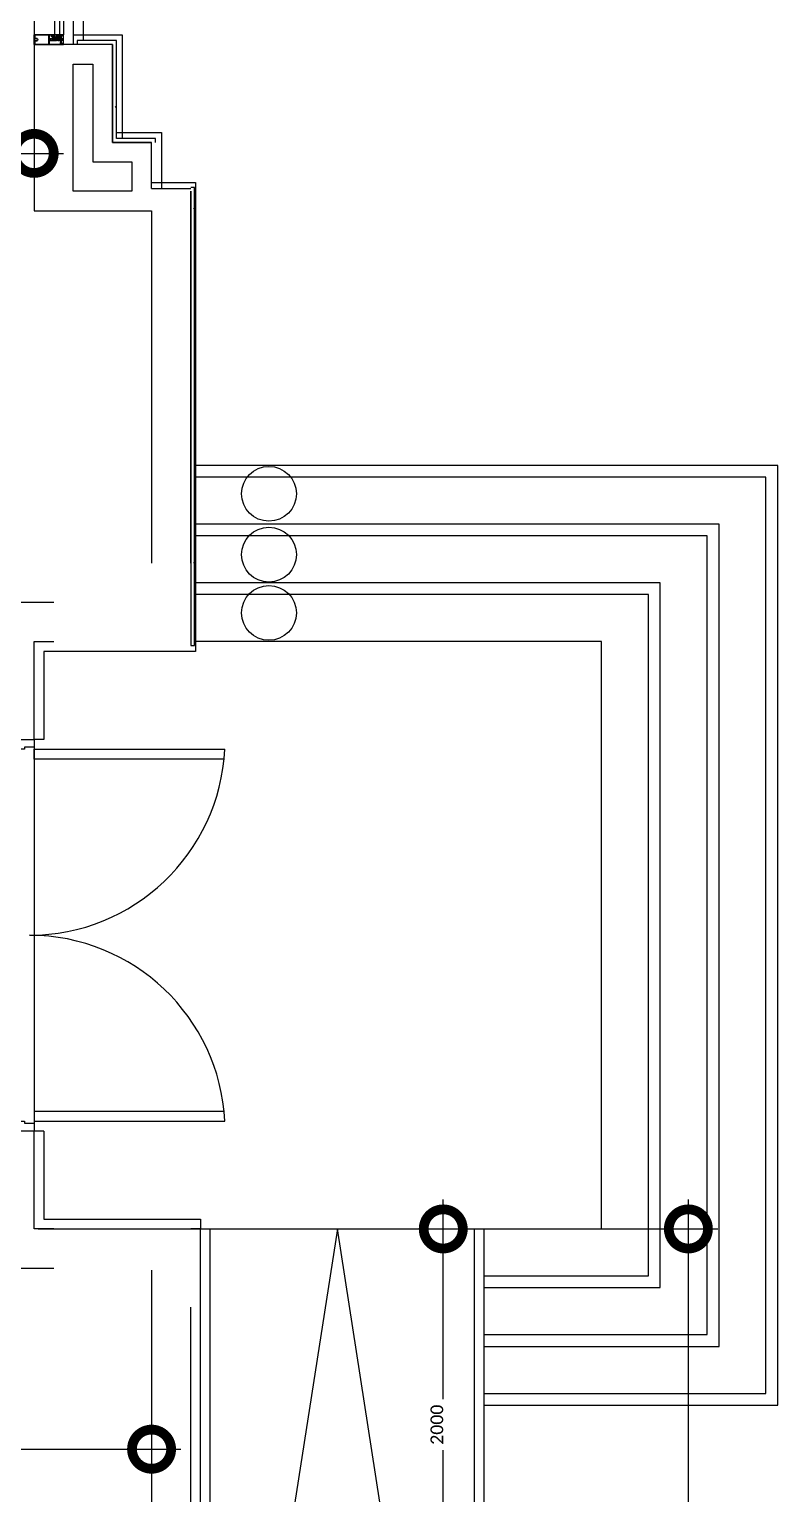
# Model space of a CAD drawing. Header units: metres. Extents: x 22.6 to 101.3, y 9.4 to 67.4.
# Drawn here: x 93.67 to 97.49, y 47.89 to 55.37 of the extents above; entities that cross this region are included whole.
import ezdxf

# ---------------------------------------------------------------- set-up
doc = ezdxf.new("R2010")
doc.units = ezdxf.units.M
doc.linetypes.add('ECG_Line-Ptrn-Sold', pattern=[9144.001, 9144, -0.001])
doc.layers.add('00', color=252, linetype='Continuous')
for name, color, linetype, lineweight in [('A-DIM', 7, 'Continuous', 5), ('A-DOOR', 5, 'Continuous', 5), ('A-ELEV', 1, 'ECG_Line-Ptrn-Sold', 9), ('A-FLOR-HRAL', 1, 'Continuous', 9), ('A-HATCH', 1, 'Continuous', 9), ('A-WIN', 4, 'ECG_Line-Ptrn-Sold', 5)]:
    doc.layers.add(name, color=color, linetype=linetype, lineweight=lineweight)
doc.styles.add('Calibri', font='calibri.ttf', dxfattribs={"height": 0.212639})
doc.dimstyles.new('ECG_Dimn-Detl-100', dxfattribs={"dimscale": 0.3048, "dimtxt": 0.25, "dimasz": 1.312336, "dimexe": 0.492126, "dimexo": 0.0625, "dimgap": 0, "dimtad": 1, "dimdec": 0, "dimlfac": 1000, "dimzin": 0, "dimdsep": 46, "dimtxsty": 'Calibri', "dimblk1": 'DOTSMALL', "dimblk2": 'DOTSMALL', "dimsah": 1, "dimcen": 0.09, "dimdle": 0.492126, "dimazin": 0, "dimtfac": 1, "dimtdec": 4, "dimtix": 1, "dimtmove": 0, "dimatfit": 3, "dimfxl": 0.492126, "dimfxlon": 1, "dimtvp": 1, "dimtolj": 1, "dimtzin": 0, "dimarcsym": 2})
doc.dimstyles.new('ECG_Dimn-Detl-100_2', dxfattribs={"dimscale": 0.3048, "dimtxt": 0.25, "dimasz": 1.312336, "dimexe": 0.492126, "dimexo": 0.0625, "dimgap": 0, "dimtad": 1, "dimdec": 0, "dimlfac": 1000, "dimzin": 0, "dimdsep": 46, "dimtxsty": 'Calibri', "dimblk1": 'DOTSMALL', "dimblk2": 'DOTSMALL', "dimsah": 1, "dimcen": 0.09, "dimdle": 0.492126, "dimazin": 0, "dimtfac": 1, "dimtdec": 4, "dimtix": 1, "dimtmove": 0, "dimatfit": 3, "dimfxl": 0.492126, "dimfxlon": 1, "dimtvp": 1, "dimtolj": 1, "dimtzin": 0, "dimarcsym": 2})
pattern_1 = [(0, (0, 0), (0.406, 0.102), [0.034, -0.271, 0.034, -0.271, -1.626]), (0, (0, 0), (0.406, 0.102), [-0.61, 0.034, -0.576, 0.034, -0.271, -0.711]), (0, (0, 0), (0.406, 0.102), [-1.524, 0.034, -0.17, 0.034, -0.474]), (120, (0.152, 0.051), (-0.29133459, 0.30060631), [0.034, -0.271, 0.034, -0.271, -1.626]), (120, (0.152, 0.051), (-0.29133459, 0.30060631), [-0.61, 0.034, -0.576, 0.034, -0.271, -0.711]), (120, (0.152, 0.051), (-0.29133459, 0.30060631), [-1.524, 0.034, -0.17, 0.034, -0.474]), (240, (0.203, 0.254), (-0.11466541, -0.40260631), [0.034, -0.271, 0.034, -0.271, -1.626]), (240, (0.203, 0.254), (-0.11466541, -0.40260631), [-0.61, 0.034, -0.576, 0.034, -0.271, -0.711]), (240, (0.203, 0.254), (-0.11466541, -0.40260631), [-1.524, 0.034, -0.17, 0.034, -0.474])]

# ---------------------------------------------------------------- blocks, each defined once
blk = doc.blocks.new('ECG_Steel Doors and Frames_ External_Double Leaves - ECG_Steel  Doors and Frames_ 2000_2200MM - Double Leaves 4-3097156-GROUND FLOOR PLAN')
at = {"layer": 'A-DOOR'}
for p, q in [((-0.95, 0.1), (-0.95, 1.0742)), ((-0.9, 1.0704), (-0.9, 0.1)), ((0.9, 1.0704), (0.9, 0.1)), ((0.95, 0.1), (0.95, 1.0742)), ((-1, 0.1), (-0.96, 0.1)), ((-0.96, 0.1), (-0.96, 0.05)), ((-0.9, 0.1), (-0.95, 0.1)), ((0.9, 0.1), (0.95, 0.1)), ((0.96, 0.1), (1, 0.1)), ((0.96, 0.05), (0.96, 0.1)), ((-0.96, 0.05), (-0.95, 0.05)), ((-0.95, 0.05), (-0.95, -0.09)), ((0.95, 0.05), (0.96, 0.05)), ((0.95, -0.09), (0.95, 0.05)), ((-0.96, -0.1), (-1, -0.1)), ((-0.96, -0.09), (-0.96, -0.1)), ((-0.95, -0.09), (-0.96, -0.09)), ((0.96, -0.09), (0.95, -0.09)), ((0.96, -0.1), (0.96, -0.09)), ((1, -0.1), (0.96, -0.1))]:
    blk.add_line(p, q, dxfattribs=at)
for centre, start, end in [((-1, 0.0755), 0, 87.13402), ((1, 0.0755), 92.86598, 180)]:
    blk.add_arc(centre, 1, start, end, dxfattribs=at)
blk = doc.blocks.new('Railing - Railing-2166438-GROUND FLOOR PLAN')
at = {"layer": 'A-FLOR-HRAL'}
for p, q in [((95.9439, 49.2473), (95.9939, 49.2473)), ((95.9439, 44.7473), (95.9439, 49.2473)), ((95.9939, 44.7473), (95.9939, 49.2473)), ((95.9939, 44.7473), (95.9439, 44.7473))]:
    blk.add_line(p, q, dxfattribs=at)
blk = doc.blocks.new('Railing - Railing-2166442-GROUND FLOOR PLAN')
at = {"layer": 'A-FLOR-HRAL'}
for p, q in [((94.5439, 49.2473), (94.5939, 49.2473)), ((94.5439, 47.7045), (94.5439, 49.2473)), ((94.5939, 44.7473), (94.5939, 49.2473)), ((94.5439, 44.7473), (94.5439, 46.9173)), ((94.5939, 44.7473), (94.5439, 44.7473))]:
    blk.add_line(p, q, dxfattribs=at)
blk = doc.blocks.new('Rectangular Mullion - ECG-LEFT-END-MULION-DETAIL-2110308-GROUND FLOOR PLAN')
at = {"layer": 'A-ELEV'}
for p, q in [((72.8439, 18.9473), (72.8439, 17.4473)), ((72.9499, 18.9473), (72.9739, 18.9473)), ((72.9499, 17.4473), (72.9499, 18.9473)), ((72.9739, 18.9473), (72.9739, 17.4473)), ((72.9939, 18.9473), (72.9939, 17.4473)), ((72.9739, 17.4473), (72.9499, 17.4473))]:
    blk.add_line(p, q, dxfattribs=at)
blk = doc.blocks.new('Rectangular Mullion - ECG-LEFT-END-MULION-PROFIL-1987639-GROUND FLOOR PLAN')
at = {"layer": 'A-HATCH'}
for p, q in [((-0.0201, 0.019), (-0.0201, 0.031)), ((-0.0192, 0.019), (-0.0201, 0.019)), ((-0.0201, 0.019), (-0.0201, -0.118)), ((-0.0167, 0.019), (-0.0199, 0.019)), ((-0.0185, 0.0225), (-0.0192, 0.019)), ((-0.0191, 0.032), (0.0049, 0.032)), ((-0.0184, 0.0224), (-0.019, 0.019)), ((-0.019, 0.019), (-0.0176, 0.019)), ((-0.0186, 0.03), (-0.0186, 0.0245)), ((0.0049, 0.0305), (-0.0181, 0.0305)), ((-0.0178, 0.0244), (-0.0165, 0.028)), ((-0.0176, 0.0167), (-0.0098, 0.0167)), ((-0.0176, -0.041), (-0.0176, 0.0167)), ((-0.0175, 0.021), (-0.0165, 0.022)), ((-0.0175, 0.02), (-0.0175, 0.021)), ((-0.0167, 0.0213), (-0.0172, 0.0207)), ((-0.0167, 0.0203), (-0.0167, 0.019)), ((-0.0165, 0.028), (-0.0153, 0.028)), ((-0.0165, 0.022), (-0.0145, 0.022)), ((-0.0148, 0.0216), (-0.0159, 0.0216)), ((-0.0159, 0.0205), (-0.0159, 0.0185)), ((-0.0155, 0.0264), (-0.0144, 0.0236)), ((-0.0153, 0.028), (-0.0148, 0.0266)), ((-0.0149, 0.0185), (-0.0149, 0.0205)), ((-0.0145, 0.022), (-0.0135, 0.021)), ((-0.0144, 0.0236), (-0.0132, 0.0236)), ((-0.0135, 0.0207), (-0.0141, 0.0213)), ((-0.0141, 0.019), (-0.0141, 0.0203)), ((-0.0109, 0.019), (-0.0141, 0.019)), ((-0.0137, 0.019), (0.0049, 0.019)), ((-0.0135, 0.021), (-0.0135, 0.02)), ((-0.0132, 0.0236), (-0.0115, 0.0218)), ((-0.0115, 0.021), (-0.0015, 0.022)), ((-0.0115, 0.0218), (-0.0115, 0.021)), ((-0.0098, 0.0167), (-0.0098, 0.019)), ((-0.0015, 0.022), (0.0049, 0.022)), ((-0.0014, 0.0234), (-0.0014, 0.0223)), ((0.0113, 0.0234), (-0.0014, 0.0234)), ((-0.0014, 0.0223), (0.0113, 0.0223)), ((0.0018, 0.0183), (-0.0007, 0.0177)), ((-0.0007, 0.0177), (-0.0007, 0.0117)), ((0.0011, 0.0117), (-0.0007, 0.0077)), ((-0.0007, 0.0117), (0.0011, 0.0117)), ((-0.0007, 0.0077), (-0.0007, 0.0034)), ((-0.0007, 0.0034), (0.0014, 0.0024)), ((-0.0002, 0.0245), (-0.0002, 0.0234)), ((0.01, 0.0245), (-0.0002, 0.0245)), ((-0.0002, 0.0234), (0.01, 0.0234)), ((-0.0001, 0.0167), (0.0018, 0.0174)), ((-0.0001, 0.0127), (-0.0001, 0.0167)), ((0.0018, 0.0122), (-0.0001, 0.0127)), ((0.0001, 0.0069), (0.0018, 0.0105)), ((0.0001, 0.0041), (0.0001, 0.0069)), ((0.0014, 0.0035), (0.0001, 0.0041)), ((0.0003, 0.0275), (0.0003, 0.0245)), ((0.0014, 0.0024), (0.0014, 0.0035)), ((0.0015, 0.0277), (0.0084, 0.0277)), ((0.0018, 0.0174), (0.0018, 0.0183)), ((0.0018, 0.0105), (0.0018, 0.0122)), ((0.0022, 0.0175), (0.0077, 0.0155)), ((0.0022, 0.0154), (0.0077, 0.0133)), ((0.0022, 0.0132), (0.0077, 0.0112)), ((0.0022, 0.011), (0.0077, 0.009)), ((0.0022, 0.0096), (0.0077, 0.0076)), ((0.0022, 0.0074), (0.0077, 0.0054)), ((0.0022, 0.0052), (0.0077, 0.0032)), ((0.0022, 0.0031), (0.0077, 0.0011)), ((0.0022, 0.0007), (0.0076, -0.0013)), ((0.0027, 0.0275), (0.0027, 0.0245)), ((0.0027, 0.0223), (0.0027, 0.0188)), ((0.0072, 0.0223), (0.0027, 0.0223)), ((0.0027, 0.0188), (0.0072, 0.0188)), ((0.0037, 0.0188), (0.0027, 0.0188)), ((0.0027, 0.018), (0.0073, 0.0159)), ((0.0073, 0.0159), (0.0027, 0.018)), ((0.0027, 0.0171), (0.0072, 0.0151)), ((0.0027, 0.0158), (0.0073, 0.0137)), ((0.0073, 0.0137), (0.0027, 0.0158)), ((0.0027, 0.0149), (0.0072, 0.0129)), ((0.0027, 0.0136), (0.0073, 0.0116)), ((0.0073, 0.0116), (0.0027, 0.0136)), ((0.0027, 0.0127), (0.0072, 0.0107)), ((0.0027, 0.0114), (0.0073, 0.0094)), ((0.0073, 0.0094), (0.0027, 0.0114)), ((0.0027, 0.0106), (0.0072, 0.0085)), ((0.0027, 0.01), (0.0073, 0.008)), ((0.0073, 0.008), (0.0027, 0.01)), ((0.0027, 0.0092), (0.0072, 0.0071)), ((0.0027, 0.0079), (0.0073, 0.0058)), ((0.0073, 0.0058), (0.0027, 0.0079)), ((0.0027, 0.007), (0.0072, 0.005)), ((0.0027, 0.0057), (0.0073, 0.0036)), ((0.0073, 0.0036), (0.0027, 0.0057)), ((0.0027, 0.0048), (0.0072, 0.0028)), ((0.0027, 0.0035), (0.0073, 0.0015)), ((0.0073, 0.0015), (0.0027, 0.0035)), ((0.0027, 0.0026), (0.0072, 0.0006)), ((0.0027, 0.0012), (0.0073, -0.0009)), ((0.0073, -0.0009), (0.0027, 0.0012)), ((0.0027, 0.0003), (0.0072, -0.0017)), ((0.0072, 0.0151), (0.003, 0.017)), ((0.0072, 0.0129), (0.003, 0.0148)), ((0.0072, 0.0107), (0.003, 0.0126)), ((0.0072, 0.0085), (0.003, 0.0104)), ((0.0072, 0.0071), (0.003, 0.009)), ((0.0072, 0.005), (0.003, 0.0068)), ((0.0072, 0.0028), (0.003, 0.0047)), ((0.0072, 0.0006), (0.003, 0.0025)), ((0.0072, -0.0017), (0.003, 0.0001)), ((0.007, 0.0173), (0.0037, 0.0188)), ((0.0037, 0.0188), (0.007, 0.0173)), ((0.0046, 0.0188), (0.0037, 0.0188)), ((0.0056, 0.0188), (0.0046, 0.0188)), ((0.0077, 0.0177), (0.0046, 0.0188)), ((0.0049, 0.032), (0.0289, 0.032)), ((0.0279, 0.0305), (0.0049, 0.0305)), ((0.0049, 0.022), (0.0113, 0.022)), ((0.0049, 0.019), (0.0235, 0.019)), ((0.0073, 0.0181), (0.0056, 0.0188)), ((0.0056, 0.0188), (0.0073, 0.0181)), ((0.0072, 0.0188), (0.0056, 0.0188)), ((0.0072, 0.0275), (0.0072, 0.0245)), ((0.0072, 0.0188), (0.0072, 0.0223)), ((0.0079, 0.0174), (0.0079, 0.0183)), ((0.0079, 0.0183), (0.0104, 0.0177)), ((0.0098, 0.0167), (0.0079, 0.0174)), ((0.0079, 0.0122), (0.0098, 0.0127)), ((0.0079, 0.0105), (0.0079, 0.0122)), ((0.0096, 0.0069), (0.0079, 0.0105)), ((0.0084, 0.0035), (0.0096, 0.0041)), ((0.0084, 0.0024), (0.0084, 0.0035)), ((0.0104, 0.0034), (0.0084, 0.0024)), ((0.0086, 0.0117), (0.0104, 0.0077)), ((0.0104, 0.0117), (0.0086, 0.0117)), ((0.0096, 0.0275), (0.0096, 0.0245)), ((0.0096, 0.0041), (0.0096, 0.0069)), ((0.0098, 0.0127), (0.0098, 0.0167)), ((0.01, 0.0234), (0.01, 0.0245)), ((0.0104, 0.0177), (0.0104, 0.0117)), ((0.0104, 0.0077), (0.0104, 0.0034)), ((0.011, 0.0175), (0.0145, 0.0175)), ((0.011, -0.0266), (0.011, 0.0175)), ((0.0113, 0.0223), (0.0113, 0.0234)), ((0.0113, 0.022), (0.0213, 0.021)), ((0.0145, 0.0175), (0.0145, -0.0266)), ((0.019, 0.0129), (0.0207, 0.0186)), ((0.0213, 0.014), (0.0196, 0.0126)), ((0.0202, 0.0036), (0.0234, 0.0056)), ((0.0202, -0.0031), (0.0202, 0.0036)), ((0.0202, -0.0012), (0.0202, 0.0013)), ((0.0207, 0.019), (0.0239, 0.019)), ((0.0213, 0.0218), (0.0231, 0.0236)), ((0.0213, 0.021), (0.0213, 0.0218)), ((0.0223, 0.0126), (0.0219, 0.0139)), ((0.024, 0.0048), (0.022, 0.0035)), ((0.022, 0.0035), (0.024, 0.0048)), ((0.022, 0.0035), (0.022, -0.0032)), ((0.022, -0.0032), (0.022, 0.0035)), ((0.0232, 0.0139), (0.0228, 0.0126)), ((0.0231, 0.0236), (0.0243, 0.0236)), ((0.0243, 0.022), (0.0233, 0.021)), ((0.0233, 0.0207), (0.0239, 0.0213)), ((0.0233, 0.021), (0.0233, 0.02)), ((0.0234, 0.0056), (0.0292, 0.0056)), ((0.0241, 0.0126), (0.0238, 0.0139)), ((0.0239, 0.019), (0.0239, 0.0203)), ((0.0283, 0.0048), (0.024, 0.0048)), ((0.024, 0.0048), (0.0283, 0.0048)), ((0.0243, 0.0236), (0.0253, 0.0264)), ((0.0263, 0.022), (0.0243, 0.022)), ((0.0246, 0.0266), (0.0252, 0.028)), ((0.0247, 0.0216), (0.0258, 0.0216)), ((0.0247, 0.0185), (0.0247, 0.0205)), ((0.025, 0.0139), (0.0247, 0.0126)), ((0.0252, 0.028), (0.0263, 0.028)), ((0.0258, 0.0126), (0.0255, 0.0139)), ((0.0257, 0.0205), (0.0257, 0.0185)), ((0.0263, 0.028), (0.0277, 0.0244)), ((0.0273, 0.021), (0.0263, 0.022)), ((0.0267, 0.0139), (0.0264, 0.0126)), ((0.0265, 0.0213), (0.0271, 0.0207)), ((0.0265, 0.0203), (0.0265, 0.019)), ((0.0265, 0.019), (0.0297, 0.019)), ((0.0288, 0.019), (0.0271, 0.019)), ((0.0273, 0.02), (0.0273, 0.021)), ((0.0277, 0.0126), (0.0273, 0.0139)), ((0.0282, 0.0224), (0.0288, 0.019)), ((0.0285, 0.0139), (0.0282, 0.0126)), ((0.0283, 0.0048), (0.0283, 0.004)), ((0.0283, 0.004), (0.0292, 0.004)), ((0.0284, 0.03), (0.0284, 0.0245)), ((0.0284, 0.0225), (0.029, 0.019)), ((0.029, 0.019), (0.0299, 0.019)), ((0.0309, 0.0126), (0.0292, 0.014)), ((0.0292, -0.0036), (0.0292, 0.0056)), ((0.0292, 0.004), (0.0292, -0.0036)), ((0.0297, 0.0186), (0.0315, 0.0129)), ((0.0299, 0.019), (0.0299, 0.031)), ((-0.0006, -0.041), (-0.0176, -0.041)), ((-0.0176, -0.043), (0.0274, -0.043)), ((-0.0176, -0.114), (-0.0176, -0.043)), ((0.001, -0.0033), (-0.0006, -0.0033)), ((-0.0006, -0.0033), (-0.0006, -0.041)), ((0.001, -0.0033), (-0.0006, -0.0033)), ((0, -0.0033), (0.001, -0.0033)), ((0.0019, -0.0042), (0.001, -0.0033)), ((0.0014, -0.0372), (0.0014, -0.041)), ((0.0014, -0.041), (0.0049, -0.041)), ((0.0019, -0.0266), (0.0019, -0.0042)), ((0.0049, -0.0295), (0.0019, -0.0266)), ((0.0079, -0.0367), (0.0019, -0.0367)), ((0.0022, -0.0036), (0.0078, -0.0057)), ((0.0022, -0.0071), (0.0078, -0.0092)), ((0.0022, -0.0093), (0.0078, -0.0113)), ((0.0022, -0.0115), (0.0078, -0.0135)), ((0.0022, -0.0137), (0.0078, -0.0157)), ((0.0022, -0.0158), (0.0078, -0.0179)), ((0.0022, -0.018), (0.0078, -0.02)), ((0.0022, -0.0202), (0.0066, -0.0218)), ((0.0023, -0.0015), (0.0077, -0.0035)), ((0.0027, -0.001), (0.0073, -0.0031)), ((0.0073, -0.0031), (0.0027, -0.001)), ((0.0027, -0.0019), (0.0072, -0.0039)), ((0.0027, -0.0032), (0.0073, -0.0053)), ((0.0073, -0.0053), (0.0027, -0.0032)), ((0.0027, -0.0041), (0.0072, -0.0061)), ((0.0027, -0.0054), (0.0072, -0.0074)), ((0.0073, -0.0074), (0.0027, -0.0054)), ((0.0027, -0.0054), (0.0073, -0.0074)), ((0.0027, -0.0067), (0.0073, -0.0087)), ((0.0073, -0.0087), (0.0027, -0.0067)), ((0.0027, -0.0076), (0.0072, -0.0096)), ((0.0027, -0.0089), (0.0073, -0.0109)), ((0.0073, -0.0109), (0.0027, -0.0089)), ((0.0027, -0.0097), (0.0072, -0.0118)), ((0.0027, -0.011), (0.0073, -0.0131)), ((0.0073, -0.0131), (0.0027, -0.011)), ((0.0027, -0.0119), (0.0072, -0.0139)), ((0.0027, -0.0132), (0.0073, -0.0153)), ((0.0073, -0.0153), (0.0027, -0.0132)), ((0.0027, -0.0141), (0.0072, -0.0161)), ((0.0027, -0.0154), (0.0073, -0.0174)), ((0.0073, -0.0174), (0.0027, -0.0154)), ((0.0027, -0.0163), (0.0072, -0.0183)), ((0.0027, -0.0176), (0.0073, -0.0196)), ((0.0073, -0.0196), (0.0027, -0.0176)), ((0.0027, -0.0184), (0.0072, -0.0205)), ((0.0069, -0.0216), (0.0027, -0.0197)), ((0.0027, -0.0197), (0.0069, -0.0216)), ((0.0053, -0.0218), (0.0027, -0.0206)), ((0.0072, -0.0039), (0.003, -0.002)), ((0.0072, -0.0074), (0.003, -0.0055)), ((0.0072, -0.0096), (0.003, -0.0077)), ((0.0072, -0.0118), (0.003, -0.0099)), ((0.0072, -0.0139), (0.003, -0.012)), ((0.0072, -0.0161), (0.003, -0.0142)), ((0.0072, -0.0183), (0.003, -0.0164)), ((0.0053, -0.0218), (0.003, -0.0207)), ((0.003, -0.0218), (0.0053, -0.0218)), ((0.003, -0.0249), (0.003, -0.0218)), ((0.0049, -0.0266), (0.003, -0.0249)), ((0.0072, -0.0061), (0.0031, -0.0042)), ((0.0072, -0.0205), (0.0032, -0.0186)), ((0.0067, -0.0249), (0.0049, -0.0266)), ((0.0078, -0.0266), (0.0049, -0.0295)), ((0.0049, -0.041), (0.0084, -0.041)), ((0.0066, -0.0218), (0.0053, -0.0218)), ((0.0067, -0.0218), (0.0067, -0.0249)), ((0.0088, -0.0033), (0.0078, -0.0043)), ((0.0078, -0.0043), (0.0078, -0.0266)), ((0.0084, -0.041), (0.0084, -0.0372)), ((0.0104, -0.0033), (0.0088, -0.0033)), ((0.009, -0.0033), (0.0104, -0.0033)), ((0.0104, -0.041), (0.0104, -0.0033)), ((0.0274, -0.041), (0.0104, -0.041)), ((0.0145, -0.0266), (0.011, -0.0266)), ((0.0168, -0.0138), (0.0174, -0.013)), ((0.0174, -0.013), (0.0213, -0.0168)), ((0.019, -0.0138), (0.0183, -0.0145)), ((0.0184, -0.0213), (0.0184, -0.0288)), ((0.0207, -0.0213), (0.0184, -0.0213)), ((0.0201, -0.0149), (0.019, -0.016)), ((0.019, -0.0151), (0.019, -0.0213)), ((0.019, -0.0167), (0.0198, -0.0176)), ((0.0198, -0.0173), (0.019, -0.0182)), ((0.019, -0.0184), (0.0198, -0.0192)), ((0.0198, -0.0189), (0.019, -0.0198)), ((0.019, -0.0205), (0.0197, -0.0213)), ((0.019, -0.0213), (0.0214, -0.0213)), ((0.0194, -0.0298), (0.0274, -0.0298)), ((0.0197, -0.0213), (0.0211, -0.0198)), ((0.0198, -0.0196), (0.0198, -0.0171)), ((0.0199, -0.0225), (0.0214, -0.0225)), ((0.0199, -0.0263), (0.0199, -0.0225)), ((0.0222, -0.0263), (0.0199, -0.0263)), ((0.0201, -0.0168), (0.0225, -0.0168)), ((0.0226, -0.0198), (0.0201, -0.0198)), ((0.0238, -0.0053), (0.0202, -0.0031)), ((0.0202, -0.0151), (0.0221, -0.0151)), ((0.022, -0.0151), (0.0203, -0.0168)), ((0.0204, -0.0198), (0.0223, -0.0217)), ((0.0206, -0.0225), (0.0214, -0.0241)), ((0.0214, -0.022), (0.0207, -0.0213)), ((0.0207, -0.0225), (0.0223, -0.0241)), ((0.0214, -0.0225), (0.0207, -0.0225)), ((0.0246, -0.0185), (0.0214, -0.0217)), ((0.0214, -0.0213), (0.0214, -0.0225)), ((0.0225, -0.023), (0.0214, -0.0241)), ((0.0214, -0.0241), (0.0243, -0.0241)), ((0.0217, -0.0151), (0.0246, -0.018)), ((0.022, -0.0032), (0.024, -0.0044)), ((0.024, -0.0044), (0.022, -0.0032)), ((0.0221, -0.0151), (0.0232, -0.0139)), ((0.0222, -0.0278), (0.0222, -0.0263)), ((0.0262, -0.0278), (0.0222, -0.0278)), ((0.0225, -0.0168), (0.025, -0.0144)), ((0.0241, -0.0213), (0.0226, -0.0198)), ((0.0258, -0.0151), (0.0228, -0.0181)), ((0.0228, -0.0171), (0.0228, -0.0196)), ((0.0229, -0.0141), (0.0256, -0.0168)), ((0.0234, -0.023), (0.0245, -0.0241)), ((0.0247, -0.023), (0.0236, -0.0241)), ((0.0292, -0.0053), (0.0238, -0.0053)), ((0.024, -0.0044), (0.0283, -0.0044)), ((0.0283, -0.0044), (0.024, -0.0044)), ((0.0255, -0.0198), (0.0241, -0.0213)), ((0.0243, -0.0241), (0.0269, -0.0241)), ((0.0246, -0.0171), (0.0246, -0.0196)), ((0.0248, -0.0198), (0.0273, -0.0198)), ((0.0269, -0.022), (0.0248, -0.0198)), ((0.0273, -0.0168), (0.0249, -0.0168)), ((0.0284, -0.0191), (0.025, -0.0225)), ((0.025, -0.0225), (0.0267, -0.0241)), ((0.0272, -0.0151), (0.0254, -0.0151)), ((0.0274, -0.0225), (0.0258, -0.0241)), ((0.0261, -0.0151), (0.0284, -0.0175)), ((0.0262, -0.0263), (0.0262, -0.0278)), ((0.0284, -0.0263), (0.0262, -0.0263)), ((0.0284, -0.0152), (0.0269, -0.0168)), ((0.0276, -0.0213), (0.0269, -0.022)), ((0.0269, -0.0213), (0.0284, -0.0213)), ((0.0269, -0.0225), (0.0269, -0.0213)), ((0.0269, -0.0225), (0.0284, -0.0225)), ((0.0278, -0.0225), (0.0269, -0.0225)), ((0.0269, -0.0241), (0.0278, -0.0225)), ((0.027, -0.0198), (0.0285, -0.0213)), ((0.0274, -0.0298), (0.0274, -0.041)), ((0.0274, -0.043), (0.0274, -0.114)), ((0.0276, -0.0196), (0.0276, -0.0171)), ((0.0284, -0.0175), (0.0276, -0.0183)), ((0.0276, -0.0183), (0.0284, -0.0191)), ((0.0299, -0.0213), (0.0276, -0.0213)), ((0.0284, -0.0152), (0.0277, -0.0145)), ((0.0283, -0.0036), (0.0292, -0.0036)), ((0.0283, -0.0044), (0.0283, -0.0036)), ((0.0283, -0.0036), (0.0283, -0.0044)), ((0.0292, -0.0036), (0.0283, -0.0036)), ((0.0284, -0.0213), (0.0284, -0.0152)), ((0.0284, -0.0225), (0.0284, -0.0263)), ((0.0289, -0.0135), (0.0295, -0.0142)), ((0.0292, -0.0036), (0.0292, -0.0053)), ((0.0295, -0.0142), (0.0309, -0.0128)), ((0.0299, -0.118), (0.0299, -0.0213)), ((0.0304, -0.0129), (0.0312, -0.0136)), ((-0.0201, -0.118), (0.0299, -0.118)), ((-0.0003, -0.114), (-0.0176, -0.114)), ((0.0274, -0.114), (0.0102, -0.114))]:
    blk.add_line(p, q, dxfattribs=at)
blk.add_circle((0.0049, -0.108), 0.006, dxfattribs=at)
for centre, radius, start, end in [((-0.0191, 0.031), 0.001, 90, 180), ((-0.0191, 0.031), 0.001, 90, 180), ((-0.0181, 0.03), 0.0005, 90, 180), ((-0.0186, 0.0235), 0.001, 270.98384, 90), ((-0.0185, 0.0235), 0.0011, 275.23266, 53.27001), ((-0.0159, 0.0206), 0.001, 90, 135), ((-0.0148, 0.0206), 0.001, 45, 90), ((0.0015, 0.0241), 0.00359, 70.3614, 109.6386), ((0.0049, 0.0157), 0.012, 79.28835, 100.71165), ((0.0084, 0.0241), 0.00359, 70.3614, 109.6386), ((0.0247, 0.0206), 0.001, 90, 135), ((0.0258, 0.0206), 0.001, 45, 90), ((0.0283, 0.0235), 0.0011, 126.72999, 264.76734), ((0.0284, 0.0235), 0.001, 90, 269.01616), ((0.0279, 0.03), 0.0005, 0, 90), ((0.0289, 0.031), 0.001, 0, 90), ((0.0289, 0.031), 0.001, 0, 90), ((0.0019, -0.0372), 0.0005, 90, 180), ((0.0005, -0.0259), 0.00439, 351.40102, 55.52852), ((0.0079, -0.0372), 0.0005, 0, 90), ((0.0159, -0.018), 0.00517, 33.53678, 89.75479), ((0.0157, -0.018), 0.0044, 41.54451, 86.95332), ((0.0194, -0.0288), 0.001, 180, 270), ((0.0237, -0.0155), 0.00171, 90, 164.9371), ((0.0237, -0.0155), 0.00171, 15.0629, 90), ((0.0315, -0.018), 0.00517, 92.55543, 146.46322), ((0.0317, -0.018), 0.0044, 93.04668, 139.83966), ((0.0049, -0.108), 0.008, 311.40962, 228.59038)]:
    blk.add_arc(centre, radius, start, end, dxfattribs=at)
blk = doc.blocks.new('Rectangular Mullion - ECG-LEFT-END-MULION-DETAIL-3044803-GROUND FLOOR PLAN')
at = {"layer": 'A-WIN'}
for p, q in [((0, 0.032), (-0.05, 0.032)), ((-0.05, 0.032), (-0.05, 0.012)), ((-0.05, 0.012), (-0.038, 0.012)), ((-0.038, 0.012), (-0.038, -0.012)), ((0, -0.118), (0, 0.032)), ((-0.05, -0.012), (-0.05, -0.118)), ((-0.038, -0.012), (-0.05, -0.012)), ((-0.05, -0.118), (0, -0.118))]:
    blk.add_line(p, q, dxfattribs=at)
blk = doc.blocks.new('_DotSmall')
at = {"color": 0, "linetype": 'ByBlock', "const_width": 0.5}
blk.add_lwpolyline([(-0.0625, 0, 1), (0.0625, 0, 1)], format="xyb", close=True, dxfattribs=at)

msp = doc.modelspace()

# ---------------------------------------------------------------- hatches: boundary and pattern name
at = {"layer": '00'}
h = msp.add_hatch(dxfattribs=at)
h.set_pattern_fill('FP_3', color=252, style=0, pattern_type=2)
h.set_pattern_definition(pattern_1)
h.paths.add_polyline_path([(94.1139, 54.8173), (94.1139, 55.3123), (94.1089, 55.3123), (94.1089, 54.8173)], flags=0)
h = msp.add_hatch(dxfattribs=at)
h.set_pattern_fill('FP_3', color=252, style=0, pattern_type=2)
h.set_pattern_definition(pattern_1)
h.paths.add_polyline_path([(94.5139, 52.2273), (94.5139, 54.5673), (94.5089, 54.5673), (94.5089, 52.2273)], flags=0)

# ---------------------------------------------------------------- linework, layer by layer
at = {"layer": '00', "color": 252}
for p, q in [((93.9439, 57.1973), (93.9439, 55.3173)), ((93.8939, 56.8973), (93.8939, 55.2973)), ((93.6939, 55.2973), (93.6939, 54.4473)), ((94.0939, 55.2973), (93.6939, 55.2973)), ((93.8939, 55.3473), (94.1439, 55.3473)), ((94.1139, 55.3173), (93.9139, 55.3173)), ((93.9139, 55.3173), (93.9139, 55.2973)), ((94.0939, 55.2973), (93.9139, 55.2973)), ((94.0939, 54.7973), (94.0939, 55.2973)), ((94.0939, 55.2973), (94.0939, 54.7973)), ((94.1139, 54.8173), (94.1139, 55.3173)), ((94.1439, 55.3473), (94.1439, 54.8173)), ((93.8939, 54.5473), (93.8939, 55.1973)), ((93.8939, 55.1973), (93.9939, 55.1973)), ((93.9939, 55.1973), (93.9939, 54.6973)), ((94.1139, 54.8473), (94.3439, 54.8473)), ((94.3439, 54.8473), (94.3439, 54.5623)), ((94.2939, 54.7973), (94.0939, 54.7973)), ((94.0939, 54.7973), (94.2939, 54.7973)), ((94.3139, 54.8173), (94.1139, 54.8173)), ((94.2939, 54.5623), (94.2939, 54.7973)), ((94.3139, 54.7973), (94.3139, 54.8173)), ((93.9939, 54.6973), (94.1939, 54.6973)), ((94.1939, 54.6973), (94.1939, 54.5473)), ((94.1939, 54.5473), (93.8939, 54.5473)), ((94.2939, 54.5923), (94.5189, 54.5923)), ((94.2939, 54.5623), (94.4939, 54.5623)), ((94.5139, 54.5673), (94.4939, 54.5673)), ((94.4939, 52.6473), (94.4939, 54.5473)), ((94.4939, 54.5473), (94.4939, 52.2273)), ((94.5139, 52.2273), (94.5139, 54.5673)), ((94.5189, 54.5923), (94.5189, 52.1973)), ((93.6939, 54.4473), (94.2939, 54.4473)), ((94.2939, 54.4473), (94.2939, 52.6473)), ((97.4939, 53.1473), (94.5189, 53.1473)), ((97.4939, 48.3473), (97.4939, 53.1473)), ((97.4339, 53.0873), (94.5189, 53.0873)), ((97.4339, 48.4073), (97.4339, 53.0873)), ((97.1939, 52.8473), (94.5189, 52.8473)), ((97.1939, 48.6473), (97.1939, 52.8473)), ((97.1339, 52.7873), (94.5189, 52.7873)), ((97.1339, 48.7073), (97.1339, 52.7873)), ((96.8939, 52.5473), (94.5189, 52.5473)), ((96.8939, 48.9473), (96.8939, 52.5473)), ((93.7939, 52.4473), (92.0939, 52.4473)), ((96.8339, 52.4873), (94.5189, 52.4873)), ((96.8339, 49.0073), (96.8339, 52.4873)), ((93.6939, 52.2473), (93.7939, 52.2473)), ((93.6939, 51.7473), (93.6939, 52.2473)), ((94.4939, 52.2273), (94.5139, 52.2273)), ((96.5939, 52.2473), (94.5189, 52.2473)), ((96.5939, 52.2473), (94.5189, 52.2473)), ((96.5939, 49.2473), (96.5939, 52.2473)), ((96.5939, 49.2473), (96.5939, 52.2473)), ((94.5189, 52.1973), (93.7439, 52.1973)), ((93.7439, 52.1973), (93.7439, 51.7473)), ((93.4939, 51.7473), (93.6939, 51.7473)), ((93.7439, 51.7473), (93.6939, 51.7473)), ((93.6939, 51.7073), (93.6939, 49.7873)), ((93.6939, 51.7073), (93.6939, 49.7873)), ((93.6939, 49.7473), (93.4939, 49.7473)), ((93.6939, 49.2473), (93.6939, 49.7473)), ((93.7439, 49.7473), (93.6939, 49.7473)), ((93.7439, 49.7473), (93.7439, 49.2973)), ((93.7439, 49.2973), (94.5439, 49.2973)), ((94.5439, 49.2973), (94.5439, 49.2473)), ((93.7939, 49.2473), (93.6939, 49.2473)), ((94.5439, 49.2473), (94.4939, 49.2473)), ((94.5439, 49.2473), (94.4939, 49.2473)), ((95.2439, 49.2473), (94.5439, 44.7473)), ((94.5939, 49.2473), (95.9439, 49.2473)), ((95.9439, 44.7473), (95.2439, 49.2473)), ((95.9939, 49.2473), (96.5939, 49.2473)), ((95.9939, 49.2473), (96.5939, 49.2473)), ((91.2939, 49.0473), (93.7939, 49.0473)), ((95.9939, 49.0073), (96.8339, 49.0073)), ((95.9939, 48.9473), (96.8939, 48.9473)), ((94.2939, 48.8473), (94.2939, 47.3473)), ((94.4939, 47.2473), (94.4939, 48.8473)), ((95.9939, 48.7073), (97.1339, 48.7073)), ((95.9939, 48.6473), (97.1939, 48.6473)), ((95.9939, 48.4073), (97.4339, 48.4073)), ((95.9939, 48.3473), (97.4939, 48.3473))]:
    msp.add_line(p, q, dxfattribs=at)
for centre in [(94.8939, 53.0024), (94.8939, 52.6914), (94.8939, 52.3938)]:
    msp.add_circle(centre, 0.14, dxfattribs=at)

# ---------------------------------------------------------------- block references
for name, p in [('Rectangular Mullion - ECG-LEFT-END-MULION-DETAIL-2110308-GROUND FLOOR PLAN', (20.85, 37.9)), ('Railing - Railing-2166442-GROUND FLOOR PLAN', (0, 0)), ('Railing - Railing-2166438-GROUND FLOOR PLAN', (0, 0))]:
    msp.add_blockref(name, p, dxfattribs=at)
at = {"layer": '00', "color": 252, "extrusion": (0, 0, -1), "rotation": 90}
msp.add_blockref('Rectangular Mullion - ECG-LEFT-END-MULION-PROFIL-1987639-GROUND FLOOR PLAN', (-93.8119, 55.3174), dxfattribs=at)
at = {"layer": '00', "color": 252}
for name, p, rotation in [('Rectangular Mullion - ECG-LEFT-END-MULION-DETAIL-3044803-GROUND FLOOR PLAN', (93.8119, 55.2973), 270), ('ECG_Steel Doors and Frames_ External_Double Leaves - ECG_Steel  Doors and Frames_ 2000_2200MM - Double Leaves 4-3097156-GROUND FLOOR PLAN', (93.5939, 50.7473), 269.9999999999995)]:
    msp.add_blockref(name, p, dxfattribs=dict(at, rotation=rotation))

# ---------------------------------------------------------------- dimensions: what is measured, and where the dimension line sits
at = {"layer": 'A-DIM'}
for base, p1, p2, dimstyle, override in [((93.6939, 54.7411), (91.2939, 54.8911), (93.6939, 54.8911), 'ECG_Dimn-Detl-100_2', {"dimpost": '<>', "dimfxl": 2.4}), ((94.2939, 48.1222), (91.2939, 48.2722), (94.2939, 48.2722), 'ECG_Dimn-Detl-100', {"dimpost": '<>', "dimfxl": 3})]:
    msp.add_linear_dim(base=base, p1=p1, p2=p2, dimstyle=dimstyle, override=override, dxfattribs=at).render()
for base, p1, p2, override in [((95.7846, 49.2473), (95.6346, 47.2473), (95.6346, 49.2473), {"dimpost": '<>', "dimfxl": 2}), ((97.0373, 49.2473), (96.8873, 38.3473), (96.8873, 49.2473), {"dimpost": '<>', "dimfxl": 10.9})]:
    msp.add_linear_dim(base=base, p1=p1, p2=p2, angle=90, dimstyle='ECG_Dimn-Detl-100_2', override=override, dxfattribs=at).render()

doc.saveas('drawing.dxf')
